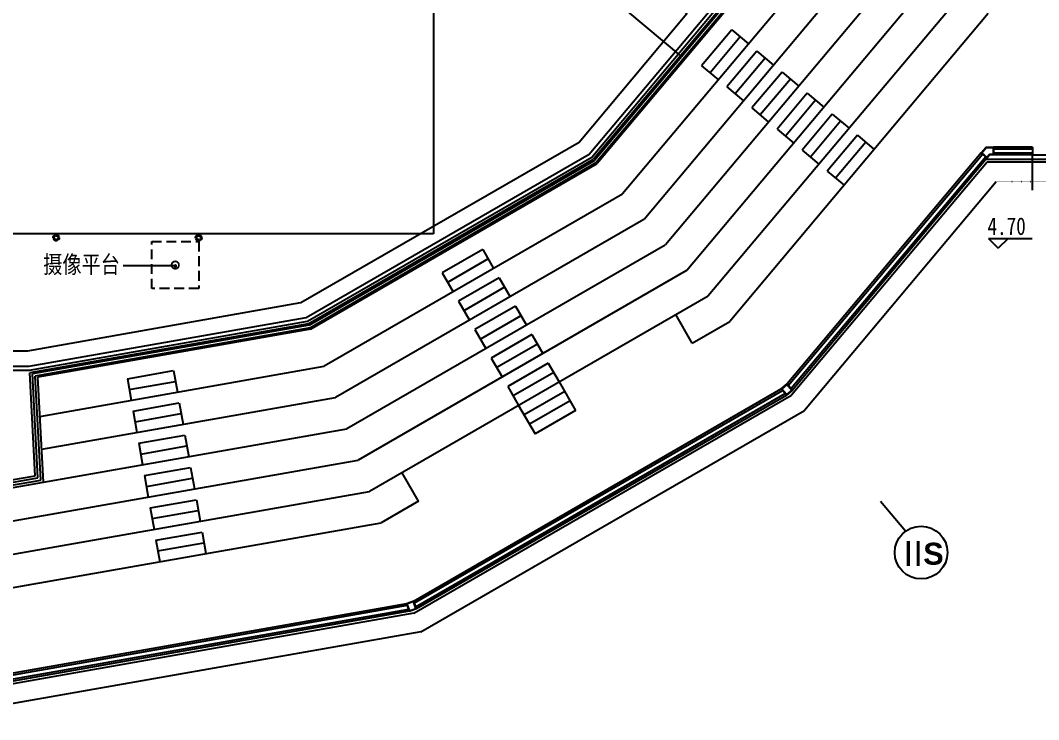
# Model space of a CAD drawing. Extents: x 23317406 to 24383751, y 42324270 to 43451021.
# Drawn here: x 23998288 to 24024368, y 43065497 to 43083414 of the extents above; entities that cross this region are included whole.
import ezdxf

# ---------------------------------------------------------------- set-up
doc = ezdxf.new("R2010")
doc.units = 0
doc.header["$MEASUREMENT"] = 0
doc.linetypes.add('DASHED', pattern=[0.75, 0.5, -0.25])
doc.linetypes.add('T-BW-SF$0$DOT2', pattern=[3.175, 0, -3.175])
doc.layers.get('0').update_dxf_attribs({"linetype": 'CONTINUOUS'})
for name, color, linetype in [('场地', 5, 'CONTINUOUS'), ('墙', 7, 'CONTINUOUS'), ('投影', 9, 'CONTINUOUS'), ('柱形', 7, 'CONTINUOUS'), ('栏杆', 146, 'CONTINUOUS'), ('汉字', 7, 'CONTINUOUS'), ('辅助件', 9, 'CONTINUOUS'), ('边界', 9, 'CONTINUOUS'), ('门窗', 7, 'CONTINUOUS')]:
    doc.layers.add(name, color=color, linetype=linetype)
doc.styles.add('Q1', font='SimSun.ttf', dxfattribs={"width": 0.8, "height": 450})
doc.styles.add('Q200', font='SimSun.ttf', dxfattribs={"width": 0.8, "height": 450})
doc.styles.add('T-SG-01$0$Arial', font='ARIALBD.TTF')
doc.dimstyles.new('Q2', dxfattribs={"dimscale": 150, "dimtxt": 2.5, "dimasz": 2.5, "dimexe": 0, "dimexo": 0, "dimgap": 0.5, "dimtad": 1, "dimdec": 4, "dimdsep": 46, "dimtxsty": 'Q200', "dimblk1": 'DOTSMALL', "dimblk2": 'DOTSMALL', "dimsah": 1, "dimcen": 2.5, "dimadec": 0, "dimazin": 0, "dimtfac": 1, "dimtdec": 3, "dimtmove": 2, "dimatfit": 3, "dimldrblk": 'DOTSMALL', "dimfxl": 1, "dimtolj": 1, "dimtzin": 10, "dimarcsym": 0})

# ---------------------------------------------------------------- blocks, each defined once
blk = doc.blocks.new('_DOTSMALL')
at = {"color": 0, "linetype": 'ByBlock', "const_width": 0.5}
blk.add_lwpolyline([(-0.0625, 0, 1), (0.0625, 0, 1)], format="xyb", close=True, dxfattribs=at)
blk = doc.blocks.new('M100')
at = {"layer": '门窗'}
blk.add_line((0, 1000), (0, 0), dxfattribs=at)

msp = doc.modelspace()

# ---------------------------------------------------------------- linework, layer by layer
msp.add_line((24020317.51767, 43071096.44984), (24020960.30528, 43070330.4054))
at = {"color": 2}
msp.add_circle((24021356.84198, 43069778.02336), 675, dxfattribs=at)
at = {"layer": '场地'}
for p, q in [((24008870, 43118944.23646), (24008870, 43077944.23646)), ((24008870, 43077944.23646), (23985870, 43077944.23646))]:
    msp.add_line(p, q, dxfattribs=at)
at = {"layer": '墙'}
for p, q in [((24023050.68349, 43079888.41034), (24022897.4746, 43080016.96786)), ((24023214.96225, 43079965.01478), (24023214.96225, 43080165.01478)), ((24023049.84335, 43079778.50843), (24018041.12443, 43073809.34966)), ((24008368.87557, 43068225.07418), (24018041.12443, 43073809.34966)), ((24008368.87557, 43068225.07418), (23997370, 43066285.67566))]:
    msp.add_line(p, q, dxfattribs=at)
for points in [[(24023050.68349, 43079888.41034), (24022897.4746, 43080016.96786), (24023021.70072, 43080165.01478), (24023214.96225, 43080165.01478), (24023214.96225, 43079965.01478), (24023114.96225, 43079965.01478)], [(24023049.45092, 43079902.49866), (24022911.56292, 43080018.20043), (24023026.3638, 43080155.01478), (24023204.96225, 43080155.01478), (24023204.96225, 43079975.01478), (24023110.29917, 43079975.01478)], [(24017776.95592, 43073968.60105), (24017930.16481, 43074097.15857), (24018060.70554, 43073941.58619), (24017907.49665, 43073813.02866)], [(24017791.04424, 43073967.36848), (24017928.93224, 43074083.07025), (24018046.61721, 43073942.81875), (24017908.72922, 43073827.11698)], [(24008363.04408, 43068533.47651), (24008175.10556, 43068465.07249), (24008244.56483, 43068274.23471), (24008432.50335, 43068342.63874)], [(24008357.06736, 43068520.65939), (24008187.92269, 43068459.09576), (24008250.54155, 43068287.05183), (24008419.68623, 43068348.61546)]]:
    msp.add_lwpolyline(points, close=True, dxfattribs=at)
at = {"layer": '墙', "ltscale": 5000}
for start, end in [(67.1172342395, 67.1172342395), (66.2587266313, 66.2587266313), (64.4772342395, 64.4772342395), (64.9387266313, 64.9387266313)]:
    msp.add_arc((23850578.58196, 42857442.58139), 533172.67138, start, end, dxfattribs=at)
at = {"layer": '墙'}
for centre, start, end in [((23850634.74669, 42857737.27781), 79.4743453394, 79.4743453394), ((23850639.30178, 42857736.37231), 78.1227654233, 78.1227654233), ((23850644.55659, 42857735.23786), 77.5606287088, 77.5606287088), ((23850649.0789, 42857734.18074), 76.2090487927, 76.2090487927)]:
    msp.add_arc(centre, 530172.67138, start, end, dxfattribs=at)
at = {"layer": '投影'}
for p, q in [((24018387.30727, 43086309.88845), (24012969.61711, 43079853.33673)), ((24018510.42121, 43086238.80858), (24013060.99562, 43079744.43606)), ((24011290, 43085784.91409), (24015196.37148, 43082507.07922)), ((24019385.27282, 43085725.69231), (24013713.69926, 43078966.57415)), ((24020123.95642, 43085299.21313), (24014261.97032, 43078313.17014)), ((24020862.64002, 43084872.73395), (24014810.24138, 43077659.76613)), ((24021601.32363, 43084446.25478), (24015358.51245, 43077006.36213)), ((24022340.00723, 43084019.7756), (24015906.78351, 43076352.95812)), ((24023078.69083, 43083593.29642), (24016455.05457, 43075699.55411)), ((24016508.44053, 43083168.42244), (24015737.0954, 43082249.16911)), ((24016508.44053, 43083168.42244), (24016937.42542, 43082808.46138)), ((24016722.93298, 43082988.44191), (24015951.58785, 43082069.18858)), ((24017151.91787, 43082628.48085), (24016380.57273, 43081709.22752)), ((24017151.91787, 43082628.48085), (24017580.90275, 43082268.51979)), ((24017366.41031, 43082448.50032), (24016595.06518, 43081529.24699)), ((24015737.0954, 43082249.16911), (24016166.08029, 43081889.20805)), ((24017795.3952, 43082088.53926), (24017024.05007, 43081169.28593)), ((24018009.88764, 43081908.55873), (24017238.54251, 43080989.30539)), ((24017795.3952, 43082088.53926), (24018224.38009, 43081728.5782)), ((24016380.57273, 43081709.22752), (24016809.55762, 43081349.26645)), ((24018438.87253, 43081548.59766), (24017667.5274, 43080629.34433)), ((24018653.36497, 43081368.61713), (24017882.01984, 43080449.3638)), ((24018438.87253, 43081548.59766), (24018867.85742, 43081188.6366)), ((24017024.05007, 43081169.28593), (24017453.03495, 43080809.32486)), ((24019082.34986, 43081008.65607), (24018311.00473, 43080089.40274)), ((24019296.84231, 43080828.67554), (24018525.49717, 43079909.42221)), ((24019082.34986, 43081008.65607), (24019511.33475, 43080648.69501)), ((24017667.5274, 43080629.34433), (24018096.51229, 43080269.38327)), ((24019725.82719, 43080468.71448), (24018954.48206, 43079549.46115)), ((24019940.31964, 43080288.73395), (24019168.97451, 43079369.48062)), ((24019725.82719, 43080468.71448), (24020154.81208, 43080108.75342)), ((24018311.00473, 43080089.40274), (24018739.98962, 43079729.44168)), ((24005670.38289, 43075639.12189), (24012969.61711, 43079853.33673)), ((24005719.00438, 43075505.53544), (24013060.99562, 43079744.43606)), ((24018954.48206, 43079549.46115), (24019383.46695, 43079189.50009)), ((24013707.59112, 43078963.0476), (24006066.30076, 43074551.34653)), ((24014255.86219, 43078309.6436), (24006358.0297, 43073749.82786)), ((24014804.13325, 43077656.23959), (24006649.75864, 43072948.30919)), ((24010129.61525, 43077543.93456), (24009090.38477, 43076943.93456)), ((24010129.61525, 43077543.93456), (24010409.61525, 43077058.96034)), ((24010269.61525, 43077301.44745), (24009230.38477, 43076701.44745)), ((24015352.40431, 43077002.83559), (24006941.48758, 43072146.79052)), ((24009090.38477, 43076943.93456), (24009370.38477, 43076458.96033)), ((24010549.61526, 43076816.47323), (24009510.38477, 43076216.47322)), ((24010549.61526, 43076816.47323), (24010829.61526, 43076331.499)), ((24010689.61526, 43076573.98611), (24009650.38477, 43075973.98611)), ((24015900.67538, 43076349.43158), (24007233.21652, 43071345.27185)), ((24009510.38477, 43076216.47322), (24009790.38477, 43075731.499)), ((24010969.61526, 43076089.01189), (24009930.38477, 43075489.01188)), ((24011109.61526, 43075846.52477), (24010070.38477, 43075246.52477)), ((24010969.61526, 43076089.01189), (24011249.61526, 43075604.03766)), ((24015497.4029, 43075146.65365), (24015077.4029, 43075874.11499)), ((24005670.38289, 43075639.12189), (23998531.00252, 43074380.2565)), ((24015497.4029, 43075146.65365), (24016455.05458, 43075699.55411)), ((24005719.00438, 43075505.53544), (23998736.82527, 43074274.38888)), ((24009930.38477, 43075489.01188), (24010210.38477, 43075004.03766)), ((24011389.61526, 43075361.55055), (24010350.38477, 43074761.55055)), ((24011389.61526, 43075361.55055), (24011669.61526, 43074876.57632)), ((24011529.61526, 43075119.06344), (24010490.38478, 43074519.06343)), ((23998789.55426, 43073268.25977), (24006066.30076, 43074551.34654)), ((24010350.38477, 43074761.55055), (24010630.38477, 43074276.57632)), ((24011809.61526, 43074634.08921), (24010770.38478, 43074034.08921)), ((24011809.61526, 43074634.08921), (24012089.61526, 43074149.11498)), ((23998669.02527, 43071746.62538), (23998531.00252, 43074380.2565)), ((23998878.01177, 43071580.39002), (23998736.82527, 43074274.38888)), ((24001030.02276, 43074231.95373), (24002211.79206, 43074440.33155)), ((24002211.79206, 43074440.33155), (24002309.03504, 43073888.83921)), ((24011949.61526, 43074391.6021), (24010910.38478, 43073791.6021)), ((24001030.02276, 43074231.95373), (24001127.26574, 43073680.46139)), ((24001078.64425, 43073956.20756), (24002260.41355, 43074164.58538)), ((24010770.38478, 43074034.08921), (24011050.38478, 43073549.11498)), ((24012089.61526, 43074149.11498), (24012509.61526, 43073421.65365)), ((23998833.84661, 43072423.11135), (24006358.0297, 43073749.82787)), ((24012229.61526, 43073906.62787), (24011190.38478, 43073306.62787)), ((24001175.88723, 43073404.71522), (24002357.65653, 43073613.09303)), ((24002357.65653, 43073613.09303), (24002454.89952, 43073061.60069)), ((24011050.38478, 43073549.11498), (24011470.38478, 43072821.65364)), ((24012369.61526, 43073664.14076), (24011330.38478, 43073064.14076)), ((24001175.88723, 43073404.71522), (24001273.13021, 43072853.22287)), ((24001224.50872, 43073128.96905), (24002406.27802, 43073337.34686)), ((24012509.61526, 43073421.65365), (24011470.38478, 43072821.65364)), ((23998878.13897, 43071577.96293), (24006649.75864, 43072948.3092)), ((24001321.7517, 43072577.4767), (24002503.521, 43072785.85452)), ((24002503.521, 43072785.85452), (24002600.76399, 43072234.36218)), ((24001321.7517, 43072577.4767), (24001418.99468, 43072025.98436)), ((24001370.37319, 43072301.73053), (24002552.14249, 43072510.10835)), ((23997376.94596, 43070460.30374), (24006941.48758, 43072146.79053)), ((24001467.61617, 43071750.23819), (24002649.38548, 43071958.61601)), ((24002649.38548, 43071958.61601), (24002746.62846, 43071407.12367)), ((23997363.05404, 43071516.34742), (23998669.02527, 43071746.62538)), ((24001467.61617, 43071750.23819), (24001564.85916, 43071198.74585)), ((24001516.23766, 43071474.49202), (24002698.00697, 43071682.86984)), ((24008482.59714, 43071096.65364), (24008062.59714, 43071824.11498)), ((23997363.05404, 43071313.2621), (23998878.01177, 43071580.39002)), ((23997376.94597, 43069607.34539), (24007233.21652, 43071345.27186)), ((24001613.48065, 43070922.99968), (24002795.24995, 43071131.3775)), ((24001613.48065, 43070922.99968), (24001710.72363, 43070371.50734)), ((24002795.24995, 43071131.3775), (24002892.49293, 43070579.88516)), ((24008482.59714, 43071096.65364), (24007524.94546, 43070543.75318)), ((24001662.10214, 43070647.25351), (24002843.87144, 43070855.63133)), ((23997376.94597, 43068754.38704), (24007524.94547, 43070543.75319)), ((24001759.34512, 43070095.76117), (24002941.11442, 43070304.13899)), ((24001759.34512, 43070095.76117), (24001856.5881, 43069544.26883)), ((24002941.11442, 43070304.13899), (24003038.35741, 43069752.64665)), ((24001807.96661, 43069820.015), (24002989.73591, 43070028.39282))]:
    msp.add_line(p, q, dxfattribs=at)
at = {"layer": '投影', "color": 6}
for p, q in [((24029078.74574, 43079848.50843), (24023017.20182, 43079848.50843)), ((24029059.9893, 43079778.50843), (24023049.84335, 43079778.50843))]:
    msp.add_line(p, q, dxfattribs=at)
at = {"layer": '投影', "linetype": 'DASHED', "ltscale": 500}
msp.add_lwpolyline([(24002855, 43076544.23646), (24001655, 43076544.23646), (24001655, 43077744.23646), (24002855, 43077744.23646)], close=True, dxfattribs=at)
at = {"layer": '柱形', "linetype": 'DASHED'}
for centre, radius in [((23999205, 43077844.23646), 80), ((24002855, 43077844.23646), 80), ((23999205, 43077844.23646), 50), ((24002855, 43077844.23646), 50)]:
    msp.add_circle(centre, radius, dxfattribs=at)
at = {"layer": '栏杆'}
for p, q in [((24018418.08576, 43086292.11848), (24012992.46174, 43079826.11156)), ((24018479.64273, 43086256.57855), (24013038.15099, 43079771.66122)), ((24005682.53826, 43075605.72527), (24012992.46174, 43079826.11156)), ((24005706.84901, 43075538.93205), (24013038.15099, 43079771.66122)), ((24005682.53827, 43075605.72528), (23998597.34126, 43074356.41388)), ((24005706.84901, 43075538.93205), (23998670.48653, 43074298.2315)), ((23998736.94588, 43071692.59889), (23998597.34126, 43074356.41388)), ((23998810.09116, 43071634.41651), (23998670.48653, 43074298.2315)), ((23997363.05404, 43071450.34469), (23998736.94588, 43071692.59889)), ((23997363.05404, 43071379.26483), (23998810.09116, 43071634.41651))]:
    msp.add_line(p, q, dxfattribs=at)
at = {"layer": '汉字', "color": 0}
for p, q in [((24023083.83622, 43077825.14228), (24024201.83622, 43077825.14228)), ((24023083.83622, 43077825.14228), (24023333.83622, 43077575.14228)), ((24023583.83622, 43077825.14228), (24023333.83622, 43077575.14228))]:
    msp.add_line(p, q, dxfattribs=at)
at = {"layer": '辅助件'}
for points in [[(23978678.06536, 43083647.51792), (23981816.07215, 43079907.78706), (23989093.92774, 43075705.91518), (23996215.12173, 43074450.25646), (23998524.87826, 43074450.25646), (24005646.07226, 43075705.91518), (24012923.92785, 43079907.78706), (24016061.93463, 43083647.51792), (24013020, 43086200.00415), (24013020, 43096184.23646)], [(23978818.94857, 43083635.19224), (23981881.34251, 43079985.57325), (23989128.65737, 43075801.33407), (23996223.8706, 43074550.25646), (23998516.1294, 43074550.25646), (24005611.34263, 43075801.33407), (24012858.65749, 43079985.57325), (24015921.05143, 43083635.19224), (24012920, 43086153.37339), (24012920, 43096184.23646)], [(23982220, 43096184.23646), (23982220, 43085836.30959), (23979446.76015, 43083509.28506), (23982142.42397, 43080296.71802), (23989267.57592, 43076183.00962), (23996258.86607, 43074950.25646), (23998481.13393, 43074950.25646), (24005472.42408, 43076183.00962), (24012597.57603, 43080296.71802), (24015357.51861, 43083585.8895), (24012520, 43085966.85032), (24012520, 43096184.23646)]]:
    msp.add_lwpolyline(points, dxfattribs=at)
at = {"layer": '边界', "linetype": 'ByBlock'}
for p, q in [((24023282.99718, 43079278.50843), (24018367.47625, 43073420.4187)), ((24008542.52375, 43067747.97973), (24018367.47625, 43073420.4187)), ((24008542.52375, 43067747.97973), (23997370, 43065777.96235))]:
    msp.add_line(p, q, dxfattribs=at)
at = {"layer": '边界', "linetype": 'T-BW-SF$0$DOT2'}
msp.add_line((24028926.0147, 43079278.50843), (24023282.99718, 43079278.50843), dxfattribs=at)
at = {"layer": '门窗'}
for p, q in [((24022897.4746, 43080016.96786), (24017930.16481, 43074097.15857)), ((24024214.96225, 43080165.01478), (24023214.96225, 43080165.01478)), ((24024214.96225, 43080115.01478), (24023214.96225, 43080115.01478)), ((24024214.96225, 43080015.01478), (24023214.96225, 43080015.01478)), ((24024214.96225, 43080165.01478), (24024214.96225, 43079965.01478)), ((24022935.77682, 43079984.82848), (24017962.79999, 43074058.26547)), ((24023012.38127, 43079920.54972), (24018028.07035, 43073980.47928)), ((24023050.68349, 43079888.41034), (24018060.70554, 43073941.58619)), ((24024214.96225, 43079965.01478), (24023214.96225, 43079965.01478)), ((24024214.96225, 43079965.01478), (24026014.96225, 43079965.01478)), ((24008363.04408, 43068533.47651), (24017776.95592, 43073968.60105)), ((24008380.4089, 43068485.76707), (24017809.5911, 43073929.70795)), ((24008415.13854, 43068390.34818), (24017874.86146, 43073851.92176)), ((24008432.50335, 43068342.63874), (24017907.49665, 43073813.02866)), ((24008175.10556, 43068465.07249), (23997470, 43066577.47354)), ((24008192.47038, 43068417.36304), (23997470, 43066526.70221)), ((24008227.20001, 43068321.94415), (23997470, 43066425.15955)), ((24008244.56483, 43068274.23471), (23997470, 43066374.38822))]:
    msp.add_line(p, q, dxfattribs=at)

# ---------------------------------------------------------------- block references
at = {"layer": '汉字', "color": 0, "xscale": 375, "yscale": 375, "zscale": 375, "rotation": 270}
msp.add_blockref('_DOTSMALL', (24002255, 43077144.23646), dxfattribs=at)
at = {"layer": '门窗', "xscale": -0.9, "yscale": 0.9, "zscale": 0.9, "rotation": 180.0000000041957}
msp.add_blockref('M100', (24024214.96225, 43079965.01478), dxfattribs=at)

# ---------------------------------------------------------------- texts
at = {"color": 3, "style": 'T-SG-01$0$Arial'}
for s, height, p in [('Ⅱ', 637.5, (24020721.04689, 43069435.45424)), ('S', 562.5, (24021412.48458, 43069466.95411))]:
    msp.add_text(s, height=height, dxfattribs=at).set_placement(p)
at = {"layer": '汉字', "color": 0, "style": 'Q1', "width": 0.8}
for s, p in [('4.70', (24023058.75583, 43077915.8203)), ('摄像平台', (23998873.64348, 43076936.04629))]:
    msp.add_text(s, height=450, dxfattribs=at).set_placement(p)

# ---------------------------------------------------------------- leaders
at = {"layer": '汉字'}
msp.add_leader([(24002255, 43077120.79896), (24000921.54306, 43077120.79896)], dimstyle='Q2', override={"dimdec": 0, "dimldrblk": 'DOTSMALL'}, dxfattribs=at)

doc.saveas('drawing.dxf')
